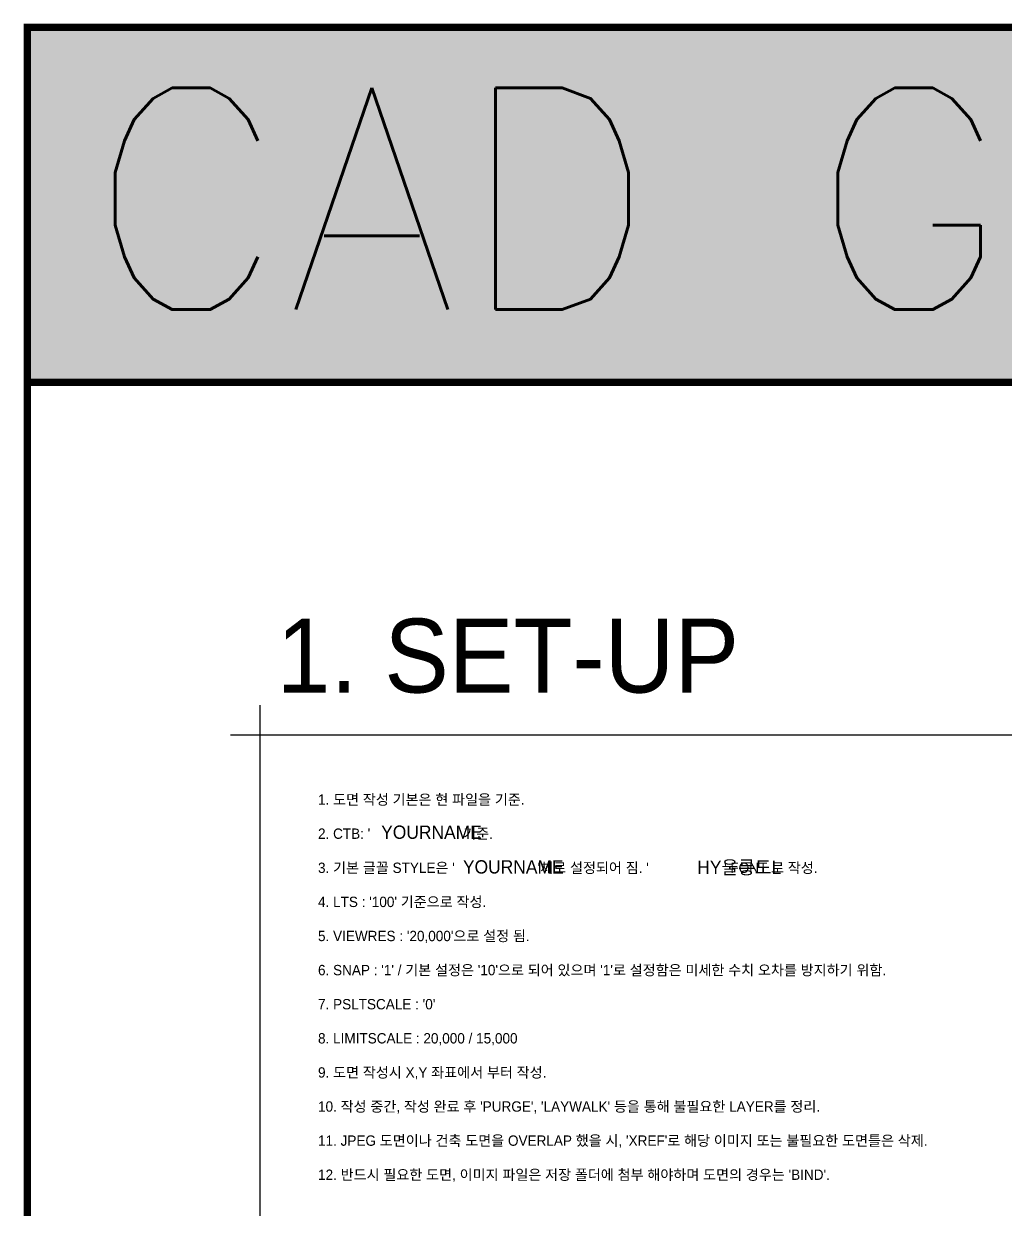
# Model space of a CAD drawing. Header units: millimetres. Extents: x -551172 to 227904, y -3435 to 261611.
# Drawn here: x -551172 to -484816, y 181415 to 261611 of the extents above; entities that cross this region are included whole.
import ezdxf

# ---------------------------------------------------------------- set-up
doc = ezdxf.new("R2010")
doc.units = ezdxf.units.MM
doc.header["$LTSCALE"] = 100
doc.layers.get('DEFPOINTS').update_dxf_attribs({"color": 248})
doc.layers.add('0 @ 1', color=7, linetype='Continuous')
doc.styles.get("Standard").update_dxf_attribs({"font": 'romans.shx'})
doc.styles.add('YOURNAME', font='HYWULM.TTF')

# ---------------------------------------------------------------- blocks, each defined once
blk = doc.blocks.new('A-X')
h = blk.add_hatch(color=250)
h.dxf.hatch_style = 1
h.paths.add_polyline_path([(-1215354, 285577), (-675461, 285577), (-675461, 261577), (-1215354, 261577)])
h.paths.add_polyline_path([(-1215354, 21030), (-675461, 21030), (-675461, 40445), (-1215354, 40445)])
at = {"color": 1, "const_width": 500}
blk.add_lwpolyline([(-1215354, 285577), (-675461, 285577), (-675461, 21030), (-1215354, 21030)], close=True, dxfattribs=at)
blk.add_lwpolyline([(-1215354, 261577), (-675461, 261577)], dxfattribs=at)
at = {"color": 1}
blk.add_text('CAD GUIDE.', height=15000, dxfattribs=at).set_placement((-1211356, 266485))

msp = doc.modelspace()

# ---------------------------------------------------------------- linework, layer by layer
at = {"layer": 'DEFPOINTS', "color": 156}
for p, q in [((-535203.8, 215514.9), (-535203.8, 16229.4)), ((-537203.8, 213514.9), (-11030, 213514.9))]:
    msp.add_line(p, q, dxfattribs=at)

# ---------------------------------------------------------------- block references
msp.add_blockref('A-X', (664431.4, -24215.6))

# ---------------------------------------------------------------- texts
at = {"layer": '0 @ 1', "style": 'YOURNAME'}
msp.add_text('1. SET-UP', height=5000, dxfattribs=at).set_placement((-534069.8, 216366.3))
at = {"layer": '0 @ 1', "color": 3, "style": 'YOURNAME'}
for s, p in [('1. 도면 작성 기본은 현 파일을 기준.', (-531277.2, 208780.8)), ("2. CTB: '                       ' 기준.", (-531277.2, 206473.8)), ("3. 기본 글꼴 STYLE은 '                      '체로 설정되어 짐. '                    ' FONT 로 작성.", (-531277.2, 204166.9)), ("4. LTS : '100' 기준으로 작성.", (-531277.2, 201859.9)), ("5. VIEWRES : '20,000'으로 설정 됨.", (-531277.2, 199552.9)), ("6. SNAP : '1' / 기본 설정은 '10'으로 되어 있으며 '1'로 설정함은 미세한 수치 오차를 방지하기 위함.", (-531277.2, 197246)), ("7. PSLTSCALE : '0'", (-531277.2, 194939)), ('8. LIMITSCALE : 20,000 / 15,000', (-531277.2, 192632)), ('9. 도면 작성시 X,Y 좌표에서 부터 작성.', (-531277.2, 190325)), ("10. 작성 중간, 작성 완료 후 'PURGE', 'LAYWALK' 등을 통해 불필요한 LAYER를 정리.", (-531277.2, 188018.1)), ("11. JPEG 도면이나 건축 도면을 OVERLAP 했을 시, 'XREF'로 해당 이미지 또는 불필요한 도면틀은 삭제.", (-531277.2, 185711.1)), ("12. 반드시 필요한 도면, 이미지 파일은 저장 폴더에 첨부 해야하며 도면의 경우는 'BIND'.", (-531277.2, 183404.1))]:
    msp.add_text(s, height=700, dxfattribs=at).set_placement(p)
at = {"layer": '0 @ 1', "color": 10, "style": 'YOURNAME'}
for s, p in [('YOURNAME', (-527007.7, 206473.8)), ('YOURNAME', (-521478.9, 204128.5)), ('HY울릉도L', (-505636.2, 204096.8))]:
    msp.add_text(s, height=900, dxfattribs=at).set_placement(p)

doc.saveas('drawing.dxf')
